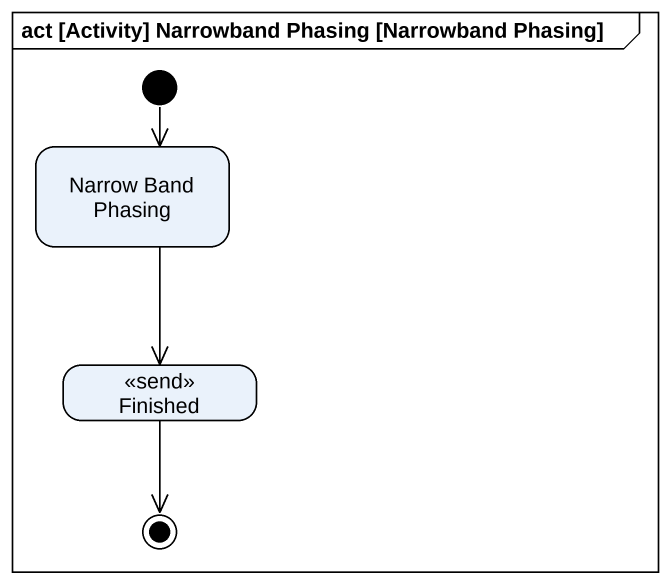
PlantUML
@startuml
mainframe act [Activity] Narrowband Phasing [Narrowband Phasing]
hide empty description
state "Narrow Band Phasing" as Narrow_Band_Phasing
state Finished <<send>>
[*] --> Narrow_Band_Phasing
Narrow_Band_Phasing --> Finished
Finished --> [*]
@enduml
